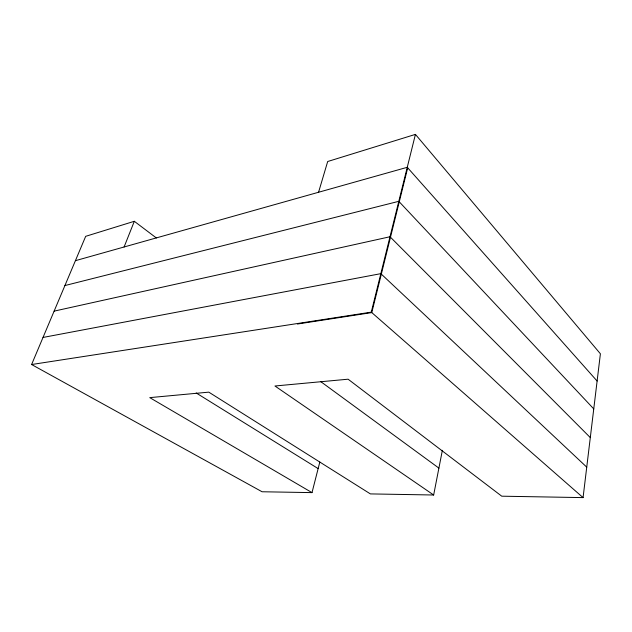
<?xml version="1.0" encoding="UTF-8"?>
<svg xmlns="http://www.w3.org/2000/svg" width="632" height="632" viewBox="0 0 632 632"><rect width="100%" height="100%" fill="white"/><g stroke="black" fill="none" stroke-linecap="round" stroke-linejoin="round"><path stroke-width="0.95" d="M442.361 450.339L433.655 495.006L274.944 386.002L348.106 379.2L501.753 496.191L583.067 497.613L600.4 353.786L415.429 134.387L327.684 161.516L318.56 192.262M583.067 497.613L371.276 312.145L415.429 134.387M407.703 167.812L371.782 312.595L297.411 324.026M156.349 237.964L134.316 221.295L85.683 236.328L31.6 364.522L262.075 491.759L312.003 492.62L319.816 462.039M124.101 246.986L134.316 221.295M75.406 260.684L407.253 167.306L597.114 381.033M64.914 285.553L398.8 201.324L593.756 408.896M54.123 311.134L390.007 236.747L590.304 437.589M43.023 337.449L380.835 273.656L586.741 467.143M31.6 364.522L371.276 312.145M433.655 495.006L370.392 493.908L208.797 392.148L149.752 397.631L312.003 492.62M196.197 392.978L318.141 468.604M320.535 381.459L438.9 468.114"/></g></svg>
